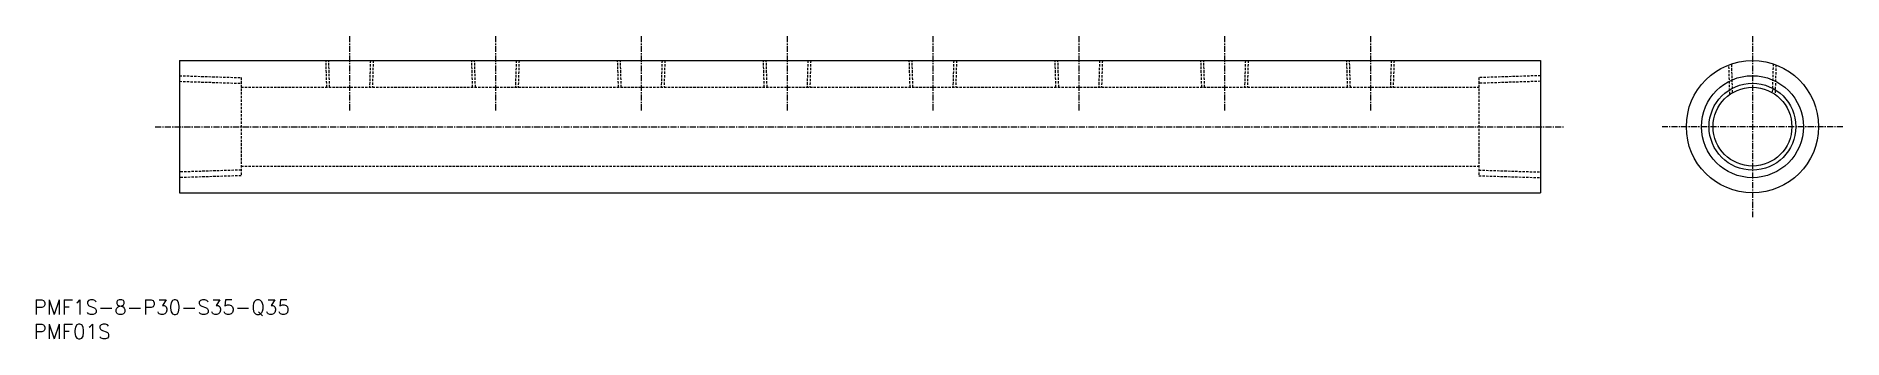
# Model space of a CAD drawing. Extents: x 1 to 372, y 0 to 62.
import ezdxf

# ---------------------------------------------------------------- set-up
doc = ezdxf.new("R2010")
doc.units = 0
doc.linetypes.add('CENTER', pattern=[2, 1.25, -0.25, 0.25, -0.25])
doc.linetypes.add('DASHED', pattern=[0.75, 0.5, -0.25])
doc.layers.get('0').update_dxf_attribs({"linetype": 'CONTINUOUS'})
doc.layers.add('CENTER', color=1, linetype='CENTER')
doc.styles.get("Standard").update_dxf_attribs({"font": 'txt.shx'})

# ---------------------------------------------------------------- blocks, each defined once
blk = doc.blocks.new('*U12')
at = {"color": 7, "linetype": 'CONTINUOUS'}
blk.add_text('PMF01S', height=3, dxfattribs=at).set_placement((0, 0))
blk = doc.blocks.new('*U13')
at = {"color": 7, "linetype": 'CONTINUOUS'}
blk.add_text('PMF1S-8-P30-S35-Q35', height=3, dxfattribs=at).set_placement((0, 5))

msp = doc.modelspace()

# ---------------------------------------------------------------- linework, layer by layer
at = {"color": 7, "linetype": 'CONTINUOUS'}
for p, q in [((30, 57.2), (310, 57.2)), ((30, 57.2), (30, 30)), ((310, 57.2), (310, 30)), ((30, 30), (310, 30))]:
    msp.add_line(p, q, dxfattribs=at)
at = {"color": 3, "linetype": 'DASHED'}
for p, q in [((60.31, 51.7), (60.14, 57.2)), ((60.89, 51.7), (60.72, 57.22)), ((69.28, 57.22), (69.11, 51.7)), ((69.86, 57.2), (69.69, 51.7)), ((90.31, 51.7), (90.14, 57.2)), ((90.89, 51.7), (90.72, 57.22)), ((99.28, 57.22), (99.11, 51.7)), ((99.86, 57.2), (99.69, 51.7)), ((120.31, 51.7), (120.14, 57.2)), ((120.89, 51.7), (120.72, 57.22)), ((129.28, 57.22), (129.11, 51.7)), ((129.86, 57.2), (129.69, 51.7)), ((150.31, 51.7), (150.14, 57.2)), ((150.89, 51.7), (150.72, 57.22)), ((159.28, 57.22), (159.11, 51.7)), ((159.86, 57.2), (159.69, 51.7)), ((180.31, 51.7), (180.14, 57.2)), ((180.89, 51.7), (180.72, 57.22)), ((189.28, 57.22), (189.11, 51.7)), ((189.86, 57.2), (189.69, 51.7)), ((210.31, 51.7), (210.14, 57.2)), ((210.89, 51.7), (210.72, 57.22)), ((219.28, 57.22), (219.11, 51.7)), ((219.86, 57.2), (219.69, 51.7)), ((240.31, 51.7), (240.14, 57.2)), ((240.89, 51.7), (240.72, 57.22)), ((249.28, 57.22), (249.11, 51.7)), ((249.86, 57.2), (249.69, 51.7)), ((270.31, 51.7), (270.14, 57.2)), ((270.89, 51.7), (270.72, 57.22)), ((279.28, 57.22), (279.11, 51.7)), ((279.86, 57.2), (279.69, 51.7)), ((348.95, 50.23), (348.76, 56.31)), ((349.52, 50.6), (349.34, 56.52)), ((357.86, 56.52), (357.68, 50.6)), ((358.44, 56.31), (358.25, 50.23)), ((30, 54.08), (42.7, 53.68)), ((30, 52.92), (42.7, 52.52)), ((42.7, 53.68), (42.7, 33.52)), ((310, 54.08), (297.3, 53.68)), ((297.3, 53.68), (297.3, 33.52)), ((310, 52.92), (297.3, 52.52)), ((42.7, 51.7), (297.3, 51.7)), ((42.7, 34.68), (30, 34.28)), ((42.7, 33.52), (30, 33.12)), ((42.7, 35.5), (297.3, 35.5)), ((297.3, 34.68), (310, 34.28)), ((297.3, 33.52), (310, 33.12))]:
    msp.add_line(p, q, dxfattribs=at)
at = {"color": 7, "linetype": 'CONTINUOUS'}
for radius in [13.6, 8.92, 8.1]:
    msp.add_circle((353.6, 43.6), radius, dxfattribs=at)
at = {"color": 3, "linetype": 'CONTINUOUS'}
msp.add_circle((353.6, 43.6), 10.48, dxfattribs=at)
at = {"layer": 'CENTER', "color": 1, "linetype": 'CENTER'}
for p, q in [((65, 62.2), (65, 46.7)), ((95, 62.2), (95, 46.7)), ((125, 62.2), (125, 46.7)), ((155, 62.2), (155, 46.7)), ((185, 62.2), (185, 46.7)), ((215, 62.2), (215, 46.7)), ((245, 62.2), (245, 46.7)), ((275, 62.2), (275, 46.7)), ((353.6, 62.2), (353.6, 25)), ((25, 43.6), (315, 43.6)), ((372.2, 43.6), (335, 43.6))]:
    msp.add_line(p, q, dxfattribs=at)

# ---------------------------------------------------------------- block references
at = {"color": 7, "linetype": 'CONTINUOUS'}
for name in ['*U13', '*U12']:
    msp.add_blockref(name, (0, 0), dxfattribs=at)

doc.saveas('drawing.dxf')
